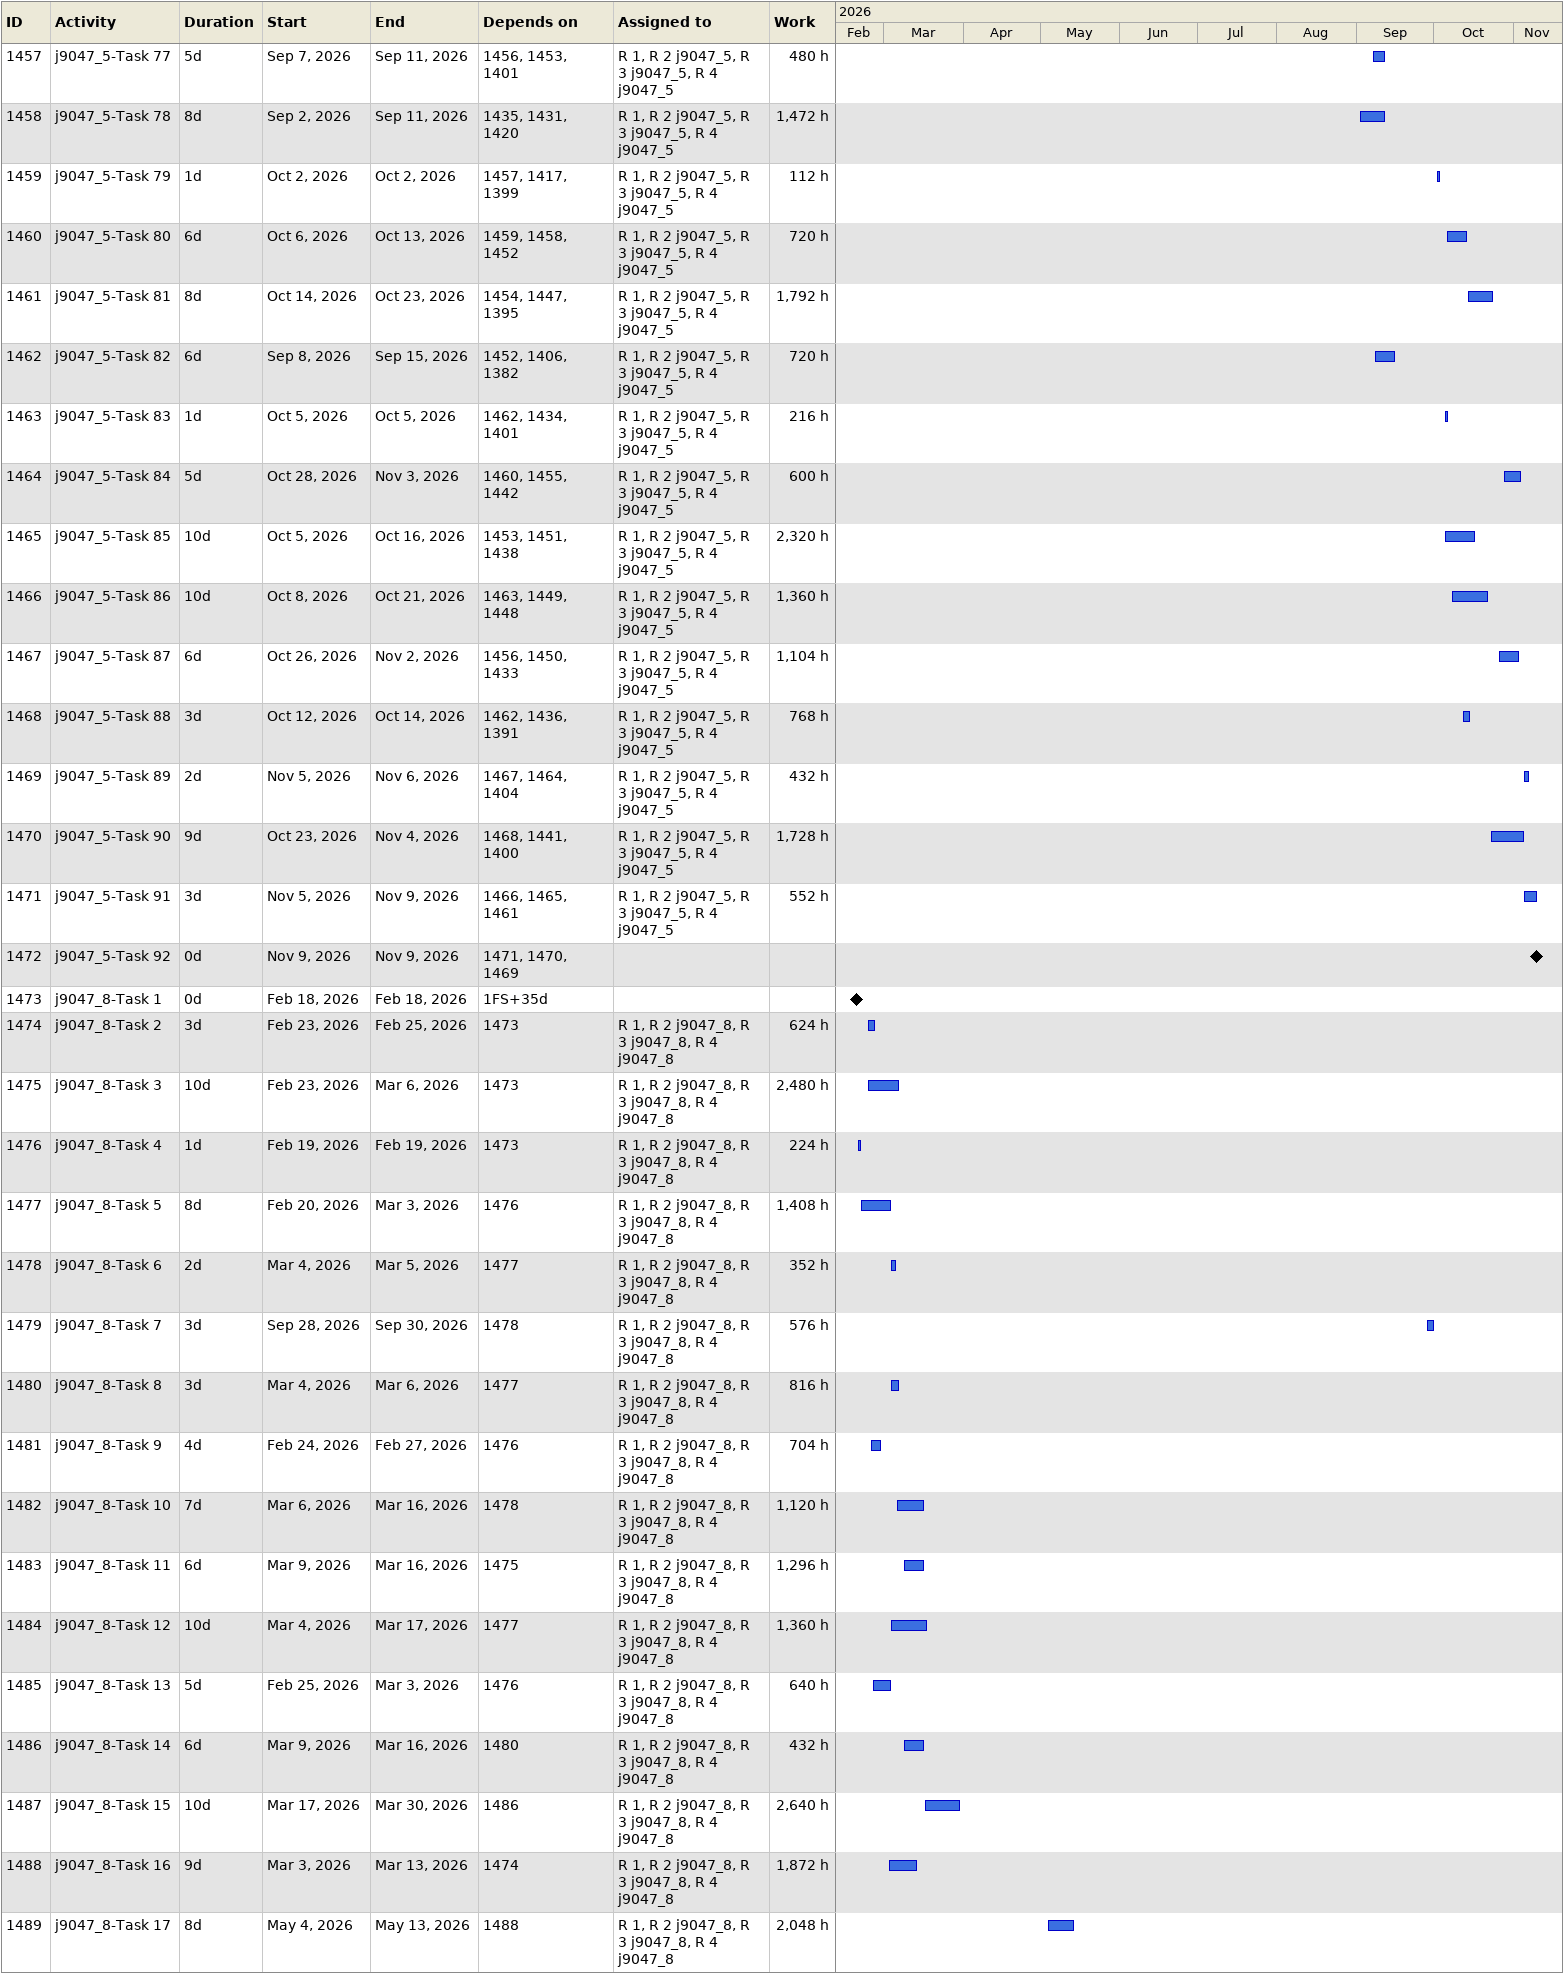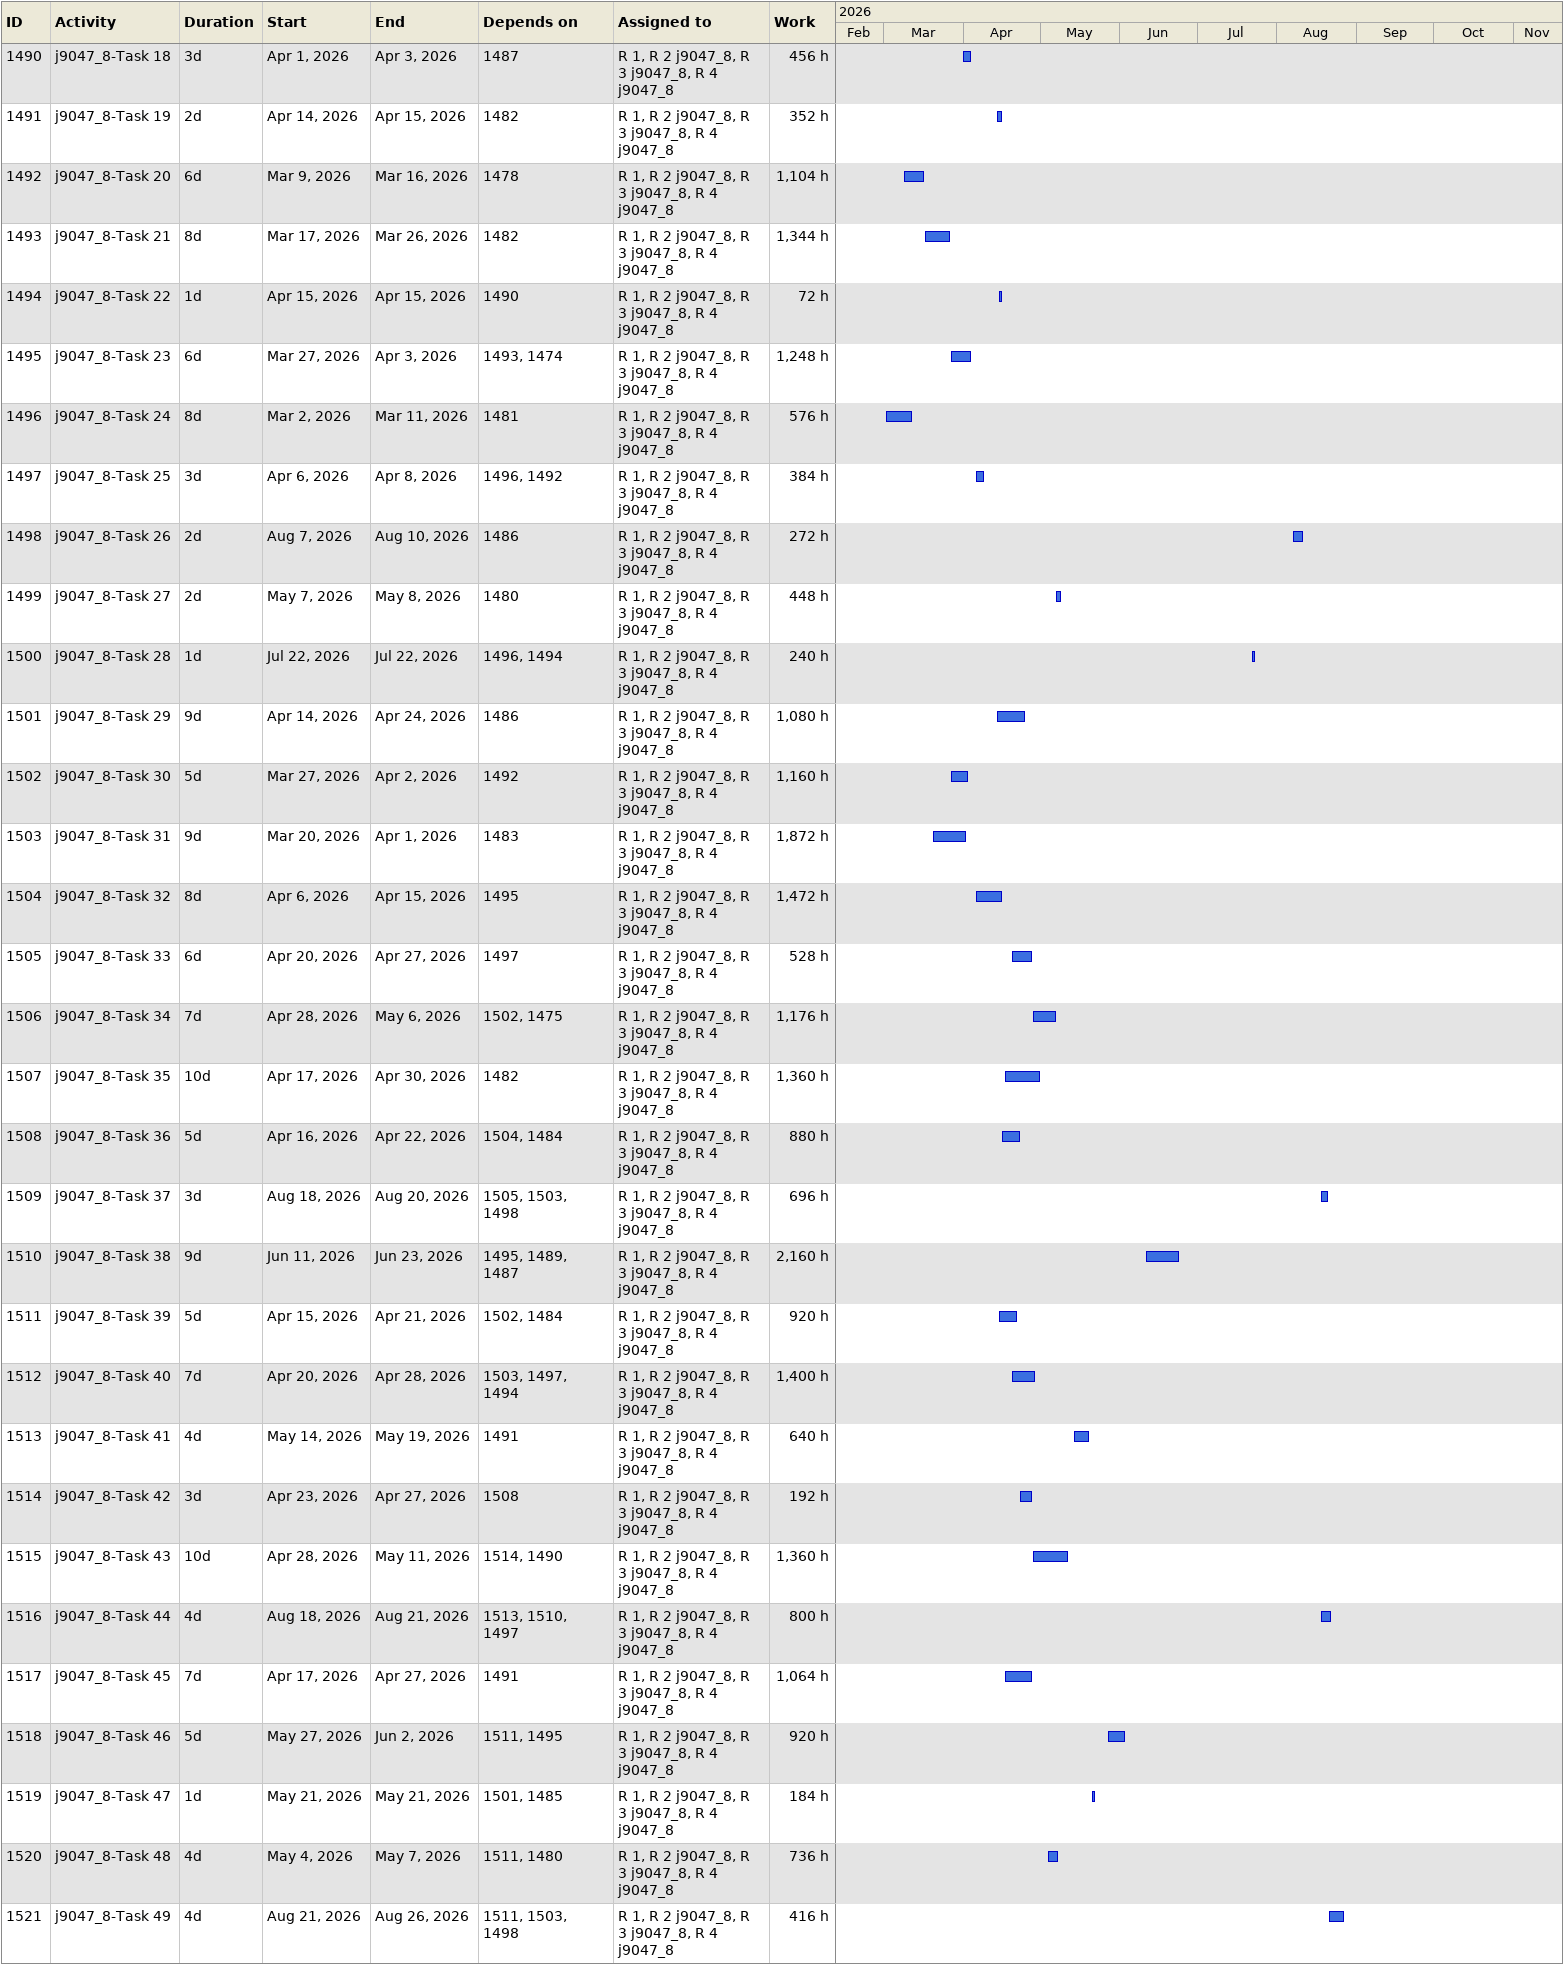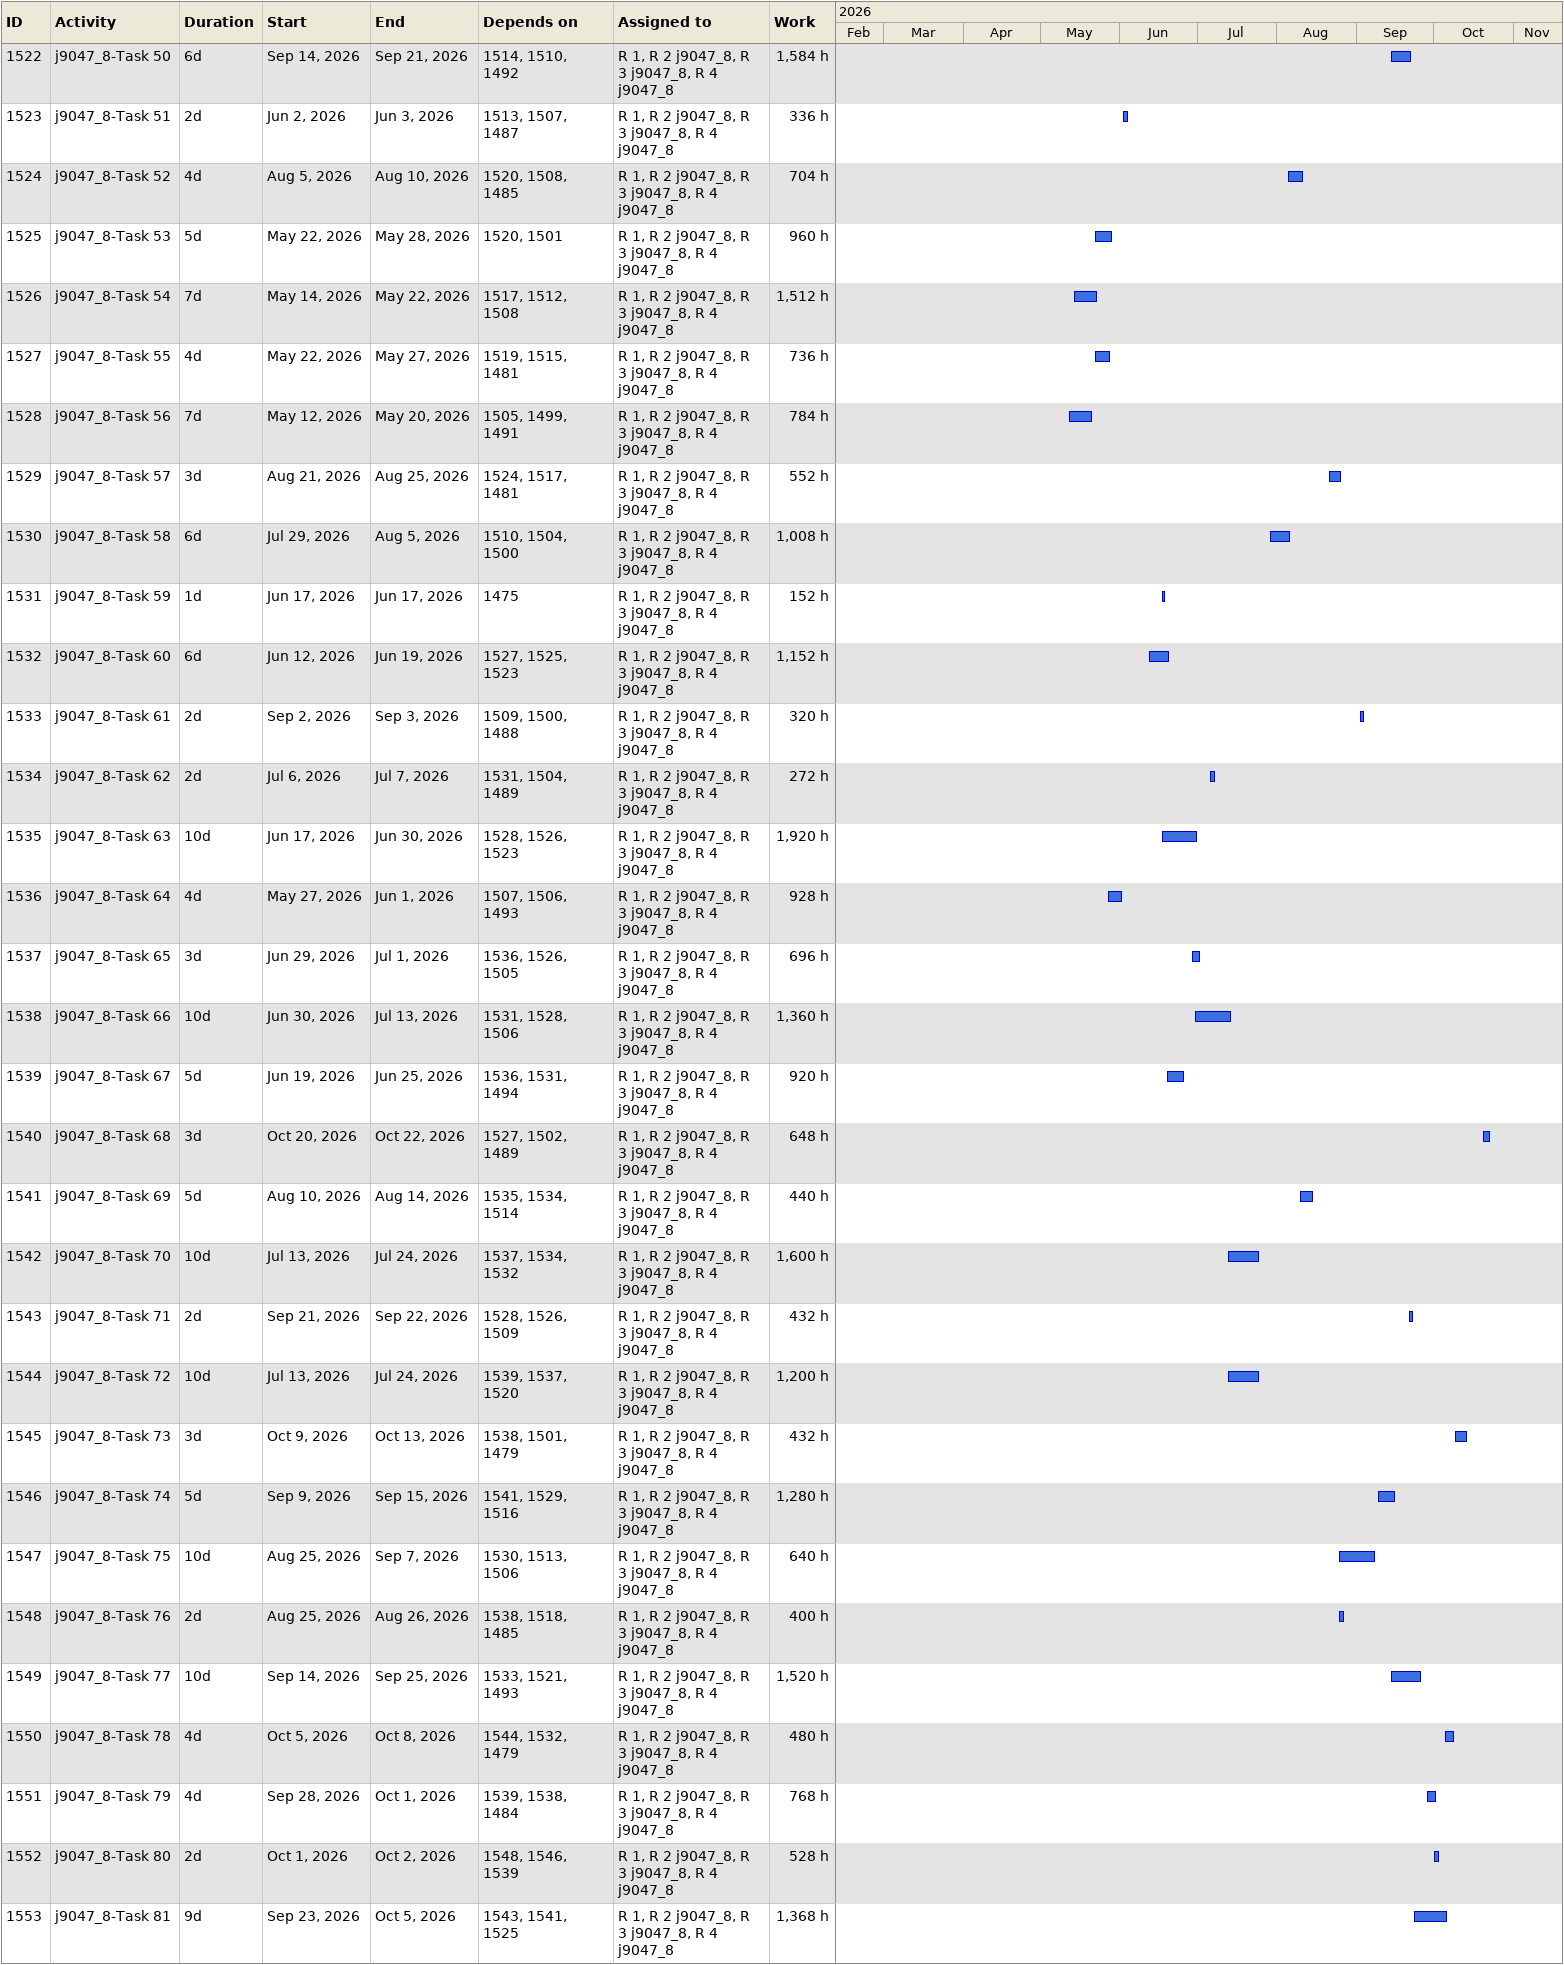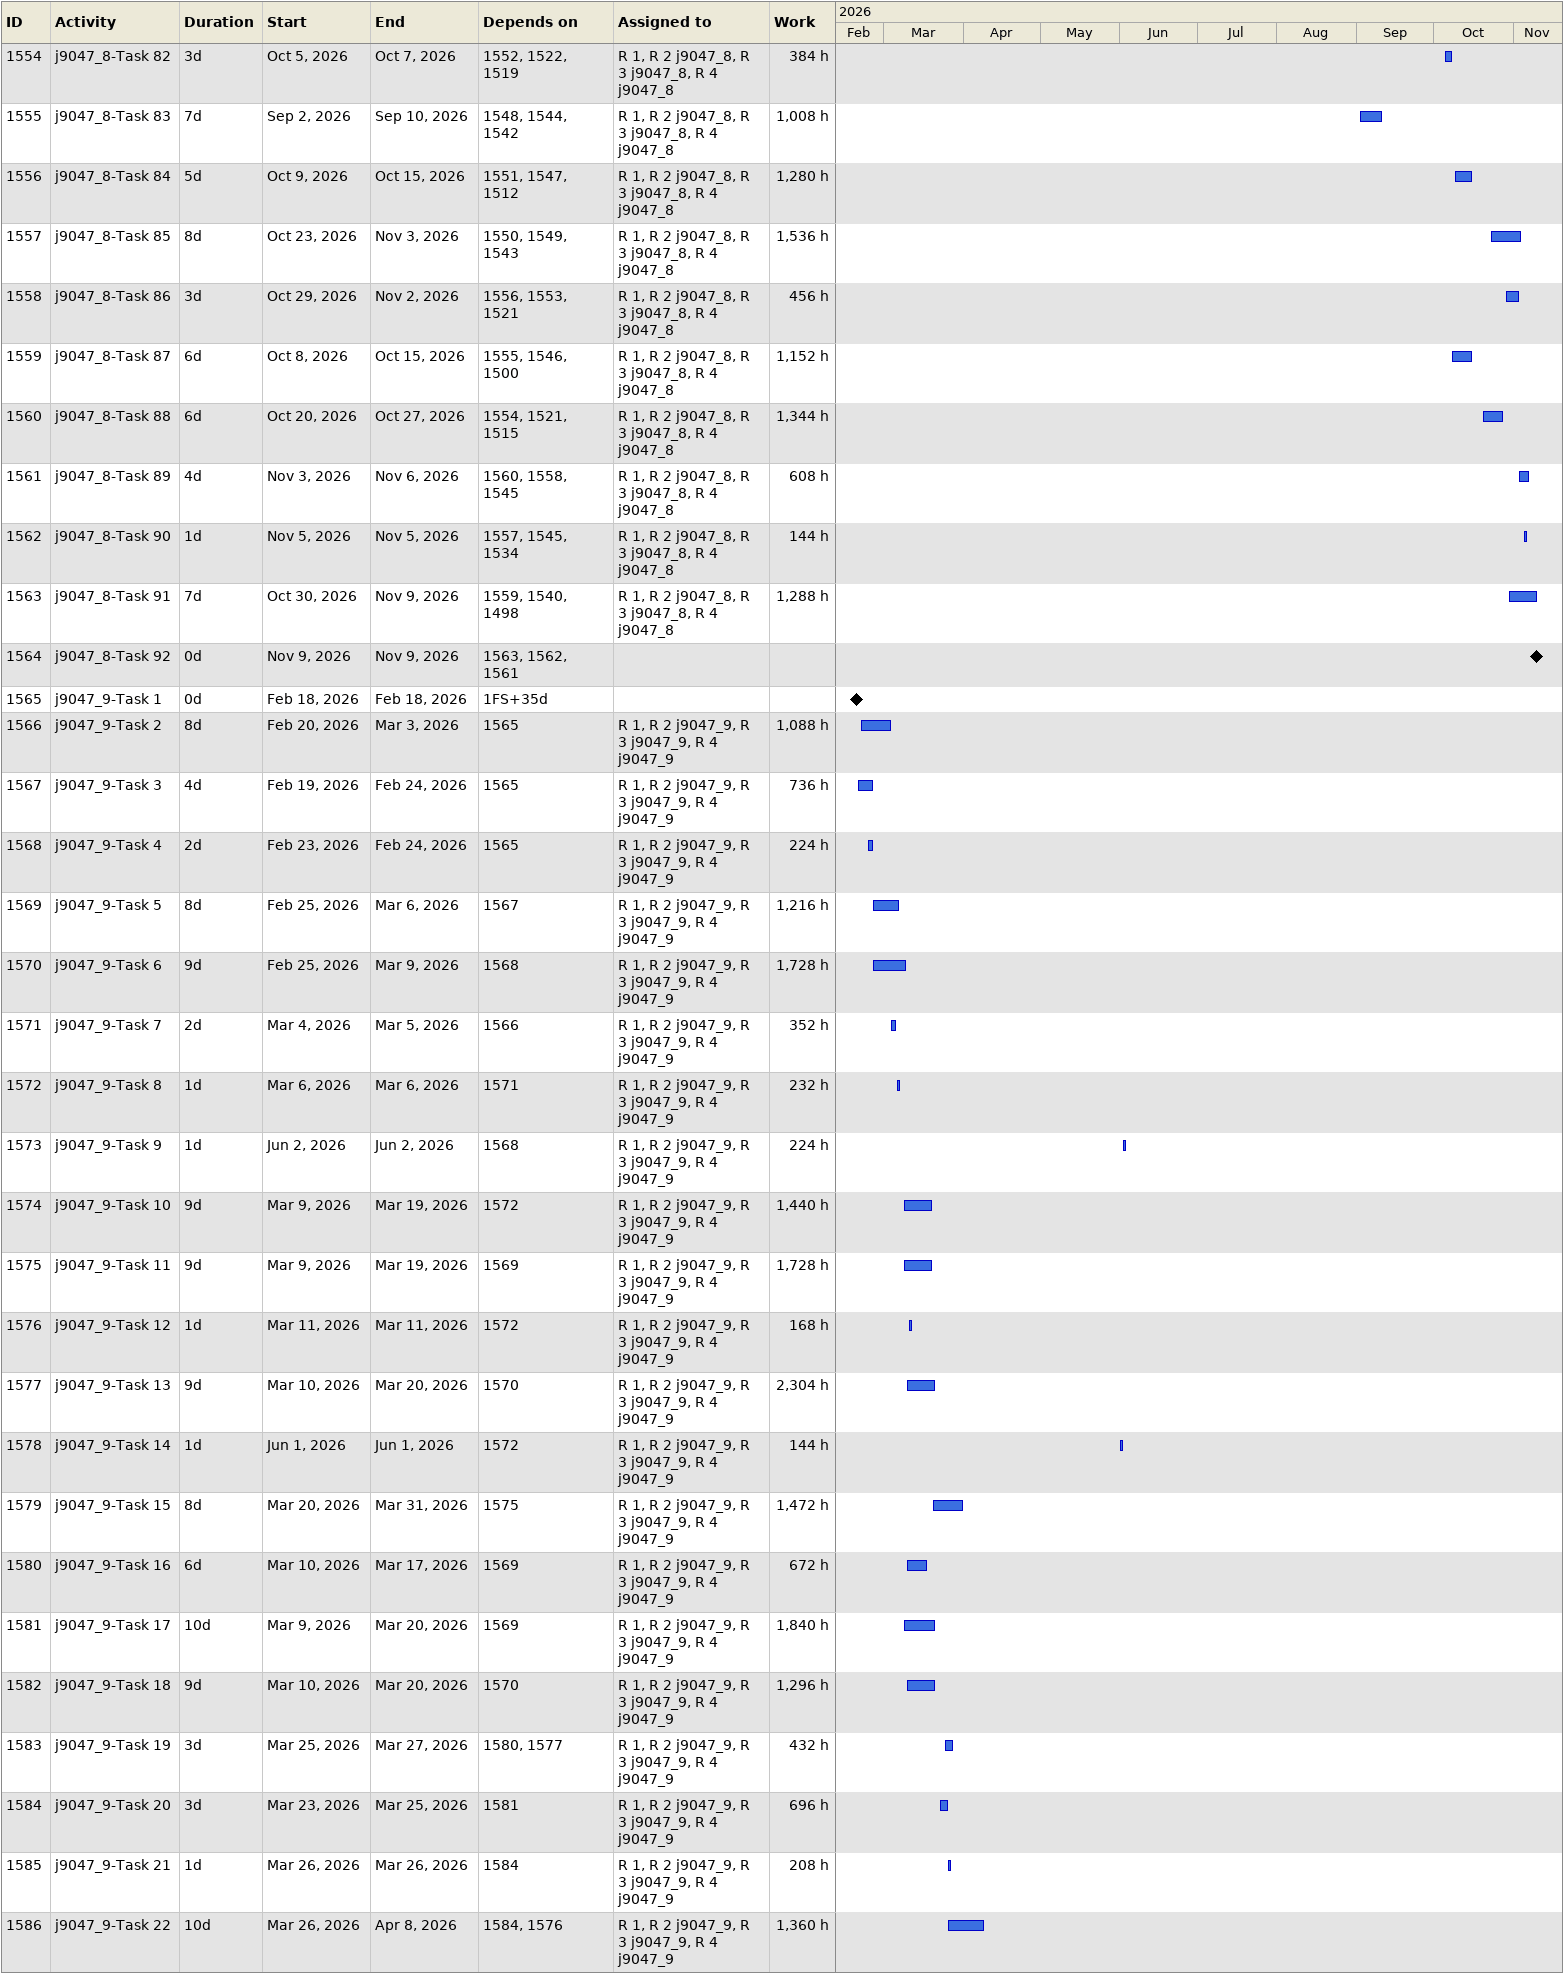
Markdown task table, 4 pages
| ID | Task | Duration | Start | Finish | Predecessors | Resources | Work (h) |
|---|---|---|---|---|---|---|---|
| 1457 | j9047_5-Task 77 | 5d | 2026-09-07 | 2026-09-11 | 1456, 1453, 1401 | R 1, R 2 j9047_5, R 3 j9047_5, R 4 j9047_5 | 480 |
| 1458 | j9047_5-Task 78 | 8d | 2026-09-02 | 2026-09-11 | 1435, 1431, 1420 | R 1, R 2 j9047_5, R 3 j9047_5, R 4 j9047_5 | 1472 |
| 1459 | j9047_5-Task 79 | 1d | 2026-10-02 | 2026-10-02 | 1457, 1417, 1399 | R 1, R 2 j9047_5, R 3 j9047_5, R 4 j9047_5 | 112 |
| 1460 | j9047_5-Task 80 | 6d | 2026-10-06 | 2026-10-13 | 1459, 1458, 1452 | R 1, R 2 j9047_5, R 3 j9047_5, R 4 j9047_5 | 720 |
| 1461 | j9047_5-Task 81 | 8d | 2026-10-14 | 2026-10-23 | 1454, 1447, 1395 | R 1, R 2 j9047_5, R 3 j9047_5, R 4 j9047_5 | 1792 |
| 1462 | j9047_5-Task 82 | 6d | 2026-09-08 | 2026-09-15 | 1452, 1406, 1382 | R 1, R 2 j9047_5, R 3 j9047_5, R 4 j9047_5 | 720 |
| 1463 | j9047_5-Task 83 | 1d | 2026-10-05 | 2026-10-05 | 1462, 1434, 1401 | R 1, R 2 j9047_5, R 3 j9047_5, R 4 j9047_5 | 216 |
| 1464 | j9047_5-Task 84 | 5d | 2026-10-28 | 2026-11-03 | 1460, 1455, 1442 | R 1, R 2 j9047_5, R 3 j9047_5, R 4 j9047_5 | 600 |
| 1465 | j9047_5-Task 85 | 10d | 2026-10-05 | 2026-10-16 | 1453, 1451, 1438 | R 1, R 2 j9047_5, R 3 j9047_5, R 4 j9047_5 | 2320 |
| 1466 | j9047_5-Task 86 | 10d | 2026-10-08 | 2026-10-21 | 1463, 1449, 1448 | R 1, R 2 j9047_5, R 3 j9047_5, R 4 j9047_5 | 1360 |
| 1467 | j9047_5-Task 87 | 6d | 2026-10-26 | 2026-11-02 | 1456, 1450, 1433 | R 1, R 2 j9047_5, R 3 j9047_5, R 4 j9047_5 | 1104 |
| 1468 | j9047_5-Task 88 | 3d | 2026-10-12 | 2026-10-14 | 1462, 1436, 1391 | R 1, R 2 j9047_5, R 3 j9047_5, R 4 j9047_5 | 768 |
| 1469 | j9047_5-Task 89 | 2d | 2026-11-05 | 2026-11-06 | 1467, 1464, 1404 | R 1, R 2 j9047_5, R 3 j9047_5, R 4 j9047_5 | 432 |
| 1470 | j9047_5-Task 90 | 9d | 2026-10-23 | 2026-11-04 | 1468, 1441, 1400 | R 1, R 2 j9047_5, R 3 j9047_5, R 4 j9047_5 | 1728 |
| 1471 | j9047_5-Task 91 | 3d | 2026-11-05 | 2026-11-09 | 1466, 1465, 1461 | R 1, R 2 j9047_5, R 3 j9047_5, R 4 j9047_5 | 552 |
| 1472 | j9047_5-Task 92 | 0d | 2026-11-09 | 2026-11-09 | 1471, 1470, 1469 |  |  |
| 1473 | j9047_8-Task 1 | 0d | 2026-02-18 | 2026-02-18 | 1FS+35d |  |  |
| 1474 | j9047_8-Task 2 | 3d | 2026-02-23 | 2026-02-25 | 1473 | R 1, R 2 j9047_8, R 3 j9047_8, R 4 j9047_8 | 624 |
| 1475 | j9047_8-Task 3 | 10d | 2026-02-23 | 2026-03-06 | 1473 | R 1, R 2 j9047_8, R 3 j9047_8, R 4 j9047_8 | 2480 |
| 1476 | j9047_8-Task 4 | 1d | 2026-02-19 | 2026-02-19 | 1473 | R 1, R 2 j9047_8, R 3 j9047_8, R 4 j9047_8 | 224 |
| 1477 | j9047_8-Task 5 | 8d | 2026-02-20 | 2026-03-03 | 1476 | R 1, R 2 j9047_8, R 3 j9047_8, R 4 j9047_8 | 1408 |
| 1478 | j9047_8-Task 6 | 2d | 2026-03-04 | 2026-03-05 | 1477 | R 1, R 2 j9047_8, R 3 j9047_8, R 4 j9047_8 | 352 |
| 1479 | j9047_8-Task 7 | 3d | 2026-09-28 | 2026-09-30 | 1478 | R 1, R 2 j9047_8, R 3 j9047_8, R 4 j9047_8 | 576 |
| 1480 | j9047_8-Task 8 | 3d | 2026-03-04 | 2026-03-06 | 1477 | R 1, R 2 j9047_8, R 3 j9047_8, R 4 j9047_8 | 816 |
| 1481 | j9047_8-Task 9 | 4d | 2026-02-24 | 2026-02-27 | 1476 | R 1, R 2 j9047_8, R 3 j9047_8, R 4 j9047_8 | 704 |
| 1482 | j9047_8-Task 10 | 7d | 2026-03-06 | 2026-03-16 | 1478 | R 1, R 2 j9047_8, R 3 j9047_8, R 4 j9047_8 | 1120 |
| 1483 | j9047_8-Task 11 | 6d | 2026-03-09 | 2026-03-16 | 1475 | R 1, R 2 j9047_8, R 3 j9047_8, R 4 j9047_8 | 1296 |
| 1484 | j9047_8-Task 12 | 10d | 2026-03-04 | 2026-03-17 | 1477 | R 1, R 2 j9047_8, R 3 j9047_8, R 4 j9047_8 | 1360 |
| 1485 | j9047_8-Task 13 | 5d | 2026-02-25 | 2026-03-03 | 1476 | R 1, R 2 j9047_8, R 3 j9047_8, R 4 j9047_8 | 640 |
| 1486 | j9047_8-Task 14 | 6d | 2026-03-09 | 2026-03-16 | 1480 | R 1, R 2 j9047_8, R 3 j9047_8, R 4 j9047_8 | 432 |
| 1487 | j9047_8-Task 15 | 10d | 2026-03-17 | 2026-03-30 | 1486 | R 1, R 2 j9047_8, R 3 j9047_8, R 4 j9047_8 | 2640 |
| 1488 | j9047_8-Task 16 | 9d | 2026-03-03 | 2026-03-13 | 1474 | R 1, R 2 j9047_8, R 3 j9047_8, R 4 j9047_8 | 1872 |
| 1489 | j9047_8-Task 17 | 8d | 2026-05-04 | 2026-05-13 | 1488 | R 1, R 2 j9047_8, R 3 j9047_8, R 4 j9047_8 | 2048 |
| 1490 | j9047_8-Task 18 | 3d | 2026-04-01 | 2026-04-03 | 1487 | R 1, R 2 j9047_8, R 3 j9047_8, R 4 j9047_8 | 456 |
| 1491 | j9047_8-Task 19 | 2d | 2026-04-14 | 2026-04-15 | 1482 | R 1, R 2 j9047_8, R 3 j9047_8, R 4 j9047_8 | 352 |
| 1492 | j9047_8-Task 20 | 6d | 2026-03-09 | 2026-03-16 | 1478 | R 1, R 2 j9047_8, R 3 j9047_8, R 4 j9047_8 | 1104 |
| 1493 | j9047_8-Task 21 | 8d | 2026-03-17 | 2026-03-26 | 1482 | R 1, R 2 j9047_8, R 3 j9047_8, R 4 j9047_8 | 1344 |
| 1494 | j9047_8-Task 22 | 1d | 2026-04-15 | 2026-04-15 | 1490 | R 1, R 2 j9047_8, R 3 j9047_8, R 4 j9047_8 | 72 |
| 1495 | j9047_8-Task 23 | 6d | 2026-03-27 | 2026-04-03 | 1493, 1474 | R 1, R 2 j9047_8, R 3 j9047_8, R 4 j9047_8 | 1248 |
| 1496 | j9047_8-Task 24 | 8d | 2026-03-02 | 2026-03-11 | 1481 | R 1, R 2 j9047_8, R 3 j9047_8, R 4 j9047_8 | 576 |
| 1497 | j9047_8-Task 25 | 3d | 2026-04-06 | 2026-04-08 | 1496, 1492 | R 1, R 2 j9047_8, R 3 j9047_8, R 4 j9047_8 | 384 |
| 1498 | j9047_8-Task 26 | 2d | 2026-08-07 | 2026-08-10 | 1486 | R 1, R 2 j9047_8, R 3 j9047_8, R 4 j9047_8 | 272 |
| 1499 | j9047_8-Task 27 | 2d | 2026-05-07 | 2026-05-08 | 1480 | R 1, R 2 j9047_8, R 3 j9047_8, R 4 j9047_8 | 448 |
| 1500 | j9047_8-Task 28 | 1d | 2026-07-22 | 2026-07-22 | 1496, 1494 | R 1, R 2 j9047_8, R 3 j9047_8, R 4 j9047_8 | 240 |
| 1501 | j9047_8-Task 29 | 9d | 2026-04-14 | 2026-04-24 | 1486 | R 1, R 2 j9047_8, R 3 j9047_8, R 4 j9047_8 | 1080 |
| 1502 | j9047_8-Task 30 | 5d | 2026-03-27 | 2026-04-02 | 1492 | R 1, R 2 j9047_8, R 3 j9047_8, R 4 j9047_8 | 1160 |
| 1503 | j9047_8-Task 31 | 9d | 2026-03-20 | 2026-04-01 | 1483 | R 1, R 2 j9047_8, R 3 j9047_8, R 4 j9047_8 | 1872 |
| 1504 | j9047_8-Task 32 | 8d | 2026-04-06 | 2026-04-15 | 1495 | R 1, R 2 j9047_8, R 3 j9047_8, R 4 j9047_8 | 1472 |
| 1505 | j9047_8-Task 33 | 6d | 2026-04-20 | 2026-04-27 | 1497 | R 1, R 2 j9047_8, R 3 j9047_8, R 4 j9047_8 | 528 |
| 1506 | j9047_8-Task 34 | 7d | 2026-04-28 | 2026-05-06 | 1502, 1475 | R 1, R 2 j9047_8, R 3 j9047_8, R 4 j9047_8 | 1176 |
| 1507 | j9047_8-Task 35 | 10d | 2026-04-17 | 2026-04-30 | 1482 | R 1, R 2 j9047_8, R 3 j9047_8, R 4 j9047_8 | 1360 |
| 1508 | j9047_8-Task 36 | 5d | 2026-04-16 | 2026-04-22 | 1504, 1484 | R 1, R 2 j9047_8, R 3 j9047_8, R 4 j9047_8 | 880 |
| 1509 | j9047_8-Task 37 | 3d | 2026-08-18 | 2026-08-20 | 1505, 1503, 1498 | R 1, R 2 j9047_8, R 3 j9047_8, R 4 j9047_8 | 696 |
| 1510 | j9047_8-Task 38 | 9d | 2026-06-11 | 2026-06-23 | 1495, 1489, 1487 | R 1, R 2 j9047_8, R 3 j9047_8, R 4 j9047_8 | 2160 |
| 1511 | j9047_8-Task 39 | 5d | 2026-04-15 | 2026-04-21 | 1502, 1484 | R 1, R 2 j9047_8, R 3 j9047_8, R 4 j9047_8 | 920 |
| 1512 | j9047_8-Task 40 | 7d | 2026-04-20 | 2026-04-28 | 1503, 1497, 1494 | R 1, R 2 j9047_8, R 3 j9047_8, R 4 j9047_8 | 1400 |
| 1513 | j9047_8-Task 41 | 4d | 2026-05-14 | 2026-05-19 | 1491 | R 1, R 2 j9047_8, R 3 j9047_8, R 4 j9047_8 | 640 |
| 1514 | j9047_8-Task 42 | 3d | 2026-04-23 | 2026-04-27 | 1508 | R 1, R 2 j9047_8, R 3 j9047_8, R 4 j9047_8 | 192 |
| 1515 | j9047_8-Task 43 | 10d | 2026-04-28 | 2026-05-11 | 1514, 1490 | R 1, R 2 j9047_8, R 3 j9047_8, R 4 j9047_8 | 1360 |
| 1516 | j9047_8-Task 44 | 4d | 2026-08-18 | 2026-08-21 | 1513, 1510, 1497 | R 1, R 2 j9047_8, R 3 j9047_8, R 4 j9047_8 | 800 |
| 1517 | j9047_8-Task 45 | 7d | 2026-04-17 | 2026-04-27 | 1491 | R 1, R 2 j9047_8, R 3 j9047_8, R 4 j9047_8 | 1064 |
| 1518 | j9047_8-Task 46 | 5d | 2026-05-27 | 2026-06-02 | 1511, 1495 | R 1, R 2 j9047_8, R 3 j9047_8, R 4 j9047_8 | 920 |
| 1519 | j9047_8-Task 47 | 1d | 2026-05-21 | 2026-05-21 | 1501, 1485 | R 1, R 2 j9047_8, R 3 j9047_8, R 4 j9047_8 | 184 |
| 1520 | j9047_8-Task 48 | 4d | 2026-05-04 | 2026-05-07 | 1511, 1480 | R 1, R 2 j9047_8, R 3 j9047_8, R 4 j9047_8 | 736 |
| 1521 | j9047_8-Task 49 | 4d | 2026-08-21 | 2026-08-26 | 1511, 1503, 1498 | R 1, R 2 j9047_8, R 3 j9047_8, R 4 j9047_8 | 416 |
| 1522 | j9047_8-Task 50 | 6d | 2026-09-14 | 2026-09-21 | 1514, 1510, 1492 | R 1, R 2 j9047_8, R 3 j9047_8, R 4 j9047_8 | 1584 |
| 1523 | j9047_8-Task 51 | 2d | 2026-06-02 | 2026-06-03 | 1513, 1507, 1487 | R 1, R 2 j9047_8, R 3 j9047_8, R 4 j9047_8 | 336 |
| 1524 | j9047_8-Task 52 | 4d | 2026-08-05 | 2026-08-10 | 1520, 1508, 1485 | R 1, R 2 j9047_8, R 3 j9047_8, R 4 j9047_8 | 704 |
| 1525 | j9047_8-Task 53 | 5d | 2026-05-22 | 2026-05-28 | 1520, 1501 | R 1, R 2 j9047_8, R 3 j9047_8, R 4 j9047_8 | 960 |
| 1526 | j9047_8-Task 54 | 7d | 2026-05-14 | 2026-05-22 | 1517, 1512, 1508 | R 1, R 2 j9047_8, R 3 j9047_8, R 4 j9047_8 | 1512 |
| 1527 | j9047_8-Task 55 | 4d | 2026-05-22 | 2026-05-27 | 1519, 1515, 1481 | R 1, R 2 j9047_8, R 3 j9047_8, R 4 j9047_8 | 736 |
| 1528 | j9047_8-Task 56 | 7d | 2026-05-12 | 2026-05-20 | 1505, 1499, 1491 | R 1, R 2 j9047_8, R 3 j9047_8, R 4 j9047_8 | 784 |
| 1529 | j9047_8-Task 57 | 3d | 2026-08-21 | 2026-08-25 | 1524, 1517, 1481 | R 1, R 2 j9047_8, R 3 j9047_8, R 4 j9047_8 | 552 |
| 1530 | j9047_8-Task 58 | 6d | 2026-07-29 | 2026-08-05 | 1510, 1504, 1500 | R 1, R 2 j9047_8, R 3 j9047_8, R 4 j9047_8 | 1008 |
| 1531 | j9047_8-Task 59 | 1d | 2026-06-17 | 2026-06-17 | 1475 | R 1, R 2 j9047_8, R 3 j9047_8, R 4 j9047_8 | 152 |
| 1532 | j9047_8-Task 60 | 6d | 2026-06-12 | 2026-06-19 | 1527, 1525, 1523 | R 1, R 2 j9047_8, R 3 j9047_8, R 4 j9047_8 | 1152 |
| 1533 | j9047_8-Task 61 | 2d | 2026-09-02 | 2026-09-03 | 1509, 1500, 1488 | R 1, R 2 j9047_8, R 3 j9047_8, R 4 j9047_8 | 320 |
| 1534 | j9047_8-Task 62 | 2d | 2026-07-06 | 2026-07-07 | 1531, 1504, 1489 | R 1, R 2 j9047_8, R 3 j9047_8, R 4 j9047_8 | 272 |
| 1535 | j9047_8-Task 63 | 10d | 2026-06-17 | 2026-06-30 | 1528, 1526, 1523 | R 1, R 2 j9047_8, R 3 j9047_8, R 4 j9047_8 | 1920 |
| 1536 | j9047_8-Task 64 | 4d | 2026-05-27 | 2026-06-01 | 1507, 1506, 1493 | R 1, R 2 j9047_8, R 3 j9047_8, R 4 j9047_8 | 928 |
| 1537 | j9047_8-Task 65 | 3d | 2026-06-29 | 2026-07-01 | 1536, 1526, 1505 | R 1, R 2 j9047_8, R 3 j9047_8, R 4 j9047_8 | 696 |
| 1538 | j9047_8-Task 66 | 10d | 2026-06-30 | 2026-07-13 | 1531, 1528, 1506 | R 1, R 2 j9047_8, R 3 j9047_8, R 4 j9047_8 | 1360 |
| 1539 | j9047_8-Task 67 | 5d | 2026-06-19 | 2026-06-25 | 1536, 1531, 1494 | R 1, R 2 j9047_8, R 3 j9047_8, R 4 j9047_8 | 920 |
| 1540 | j9047_8-Task 68 | 3d | 2026-10-20 | 2026-10-22 | 1527, 1502, 1489 | R 1, R 2 j9047_8, R 3 j9047_8, R 4 j9047_8 | 648 |
| 1541 | j9047_8-Task 69 | 5d | 2026-08-10 | 2026-08-14 | 1535, 1534, 1514 | R 1, R 2 j9047_8, R 3 j9047_8, R 4 j9047_8 | 440 |
| 1542 | j9047_8-Task 70 | 10d | 2026-07-13 | 2026-07-24 | 1537, 1534, 1532 | R 1, R 2 j9047_8, R 3 j9047_8, R 4 j9047_8 | 1600 |
| 1543 | j9047_8-Task 71 | 2d | 2026-09-21 | 2026-09-22 | 1528, 1526, 1509 | R 1, R 2 j9047_8, R 3 j9047_8, R 4 j9047_8 | 432 |
| 1544 | j9047_8-Task 72 | 10d | 2026-07-13 | 2026-07-24 | 1539, 1537, 1520 | R 1, R 2 j9047_8, R 3 j9047_8, R 4 j9047_8 | 1200 |
| 1545 | j9047_8-Task 73 | 3d | 2026-10-09 | 2026-10-13 | 1538, 1501, 1479 | R 1, R 2 j9047_8, R 3 j9047_8, R 4 j9047_8 | 432 |
| 1546 | j9047_8-Task 74 | 5d | 2026-09-09 | 2026-09-15 | 1541, 1529, 1516 | R 1, R 2 j9047_8, R 3 j9047_8, R 4 j9047_8 | 1280 |
| 1547 | j9047_8-Task 75 | 10d | 2026-08-25 | 2026-09-07 | 1530, 1513, 1506 | R 1, R 2 j9047_8, R 3 j9047_8, R 4 j9047_8 | 640 |
| 1548 | j9047_8-Task 76 | 2d | 2026-08-25 | 2026-08-26 | 1538, 1518, 1485 | R 1, R 2 j9047_8, R 3 j9047_8, R 4 j9047_8 | 400 |
| 1549 | j9047_8-Task 77 | 10d | 2026-09-14 | 2026-09-25 | 1533, 1521, 1493 | R 1, R 2 j9047_8, R 3 j9047_8, R 4 j9047_8 | 1520 |
| 1550 | j9047_8-Task 78 | 4d | 2026-10-05 | 2026-10-08 | 1544, 1532, 1479 | R 1, R 2 j9047_8, R 3 j9047_8, R 4 j9047_8 | 480 |
| 1551 | j9047_8-Task 79 | 4d | 2026-09-28 | 2026-10-01 | 1539, 1538, 1484 | R 1, R 2 j9047_8, R 3 j9047_8, R 4 j9047_8 | 768 |
| 1552 | j9047_8-Task 80 | 2d | 2026-10-01 | 2026-10-02 | 1548, 1546, 1539 | R 1, R 2 j9047_8, R 3 j9047_8, R 4 j9047_8 | 528 |
| 1553 | j9047_8-Task 81 | 9d | 2026-09-23 | 2026-10-05 | 1543, 1541, 1525 | R 1, R 2 j9047_8, R 3 j9047_8, R 4 j9047_8 | 1368 |
| 1554 | j9047_8-Task 82 | 3d | 2026-10-05 | 2026-10-07 | 1552, 1522, 1519 | R 1, R 2 j9047_8, R 3 j9047_8, R 4 j9047_8 | 384 |
| 1555 | j9047_8-Task 83 | 7d | 2026-09-02 | 2026-09-10 | 1548, 1544, 1542 | R 1, R 2 j9047_8, R 3 j9047_8, R 4 j9047_8 | 1008 |
| 1556 | j9047_8-Task 84 | 5d | 2026-10-09 | 2026-10-15 | 1551, 1547, 1512 | R 1, R 2 j9047_8, R 3 j9047_8, R 4 j9047_8 | 1280 |
| 1557 | j9047_8-Task 85 | 8d | 2026-10-23 | 2026-11-03 | 1550, 1549, 1543 | R 1, R 2 j9047_8, R 3 j9047_8, R 4 j9047_8 | 1536 |
| 1558 | j9047_8-Task 86 | 3d | 2026-10-29 | 2026-11-02 | 1556, 1553, 1521 | R 1, R 2 j9047_8, R 3 j9047_8, R 4 j9047_8 | 456 |
| 1559 | j9047_8-Task 87 | 6d | 2026-10-08 | 2026-10-15 | 1555, 1546, 1500 | R 1, R 2 j9047_8, R 3 j9047_8, R 4 j9047_8 | 1152 |
| 1560 | j9047_8-Task 88 | 6d | 2026-10-20 | 2026-10-27 | 1554, 1521, 1515 | R 1, R 2 j9047_8, R 3 j9047_8, R 4 j9047_8 | 1344 |
| 1561 | j9047_8-Task 89 | 4d | 2026-11-03 | 2026-11-06 | 1560, 1558, 1545 | R 1, R 2 j9047_8, R 3 j9047_8, R 4 j9047_8 | 608 |
| 1562 | j9047_8-Task 90 | 1d | 2026-11-05 | 2026-11-05 | 1557, 1545, 1534 | R 1, R 2 j9047_8, R 3 j9047_8, R 4 j9047_8 | 144 |
| 1563 | j9047_8-Task 91 | 7d | 2026-10-30 | 2026-11-09 | 1559, 1540, 1498 | R 1, R 2 j9047_8, R 3 j9047_8, R 4 j9047_8 | 1288 |
| 1564 | j9047_8-Task 92 | 0d | 2026-11-09 | 2026-11-09 | 1563, 1562, 1561 |  |  |
| 1565 | j9047_9-Task 1 | 0d | 2026-02-18 | 2026-02-18 | 1FS+35d |  |  |
| 1566 | j9047_9-Task 2 | 8d | 2026-02-20 | 2026-03-03 | 1565 | R 1, R 2 j9047_9, R 3 j9047_9, R 4 j9047_9 | 1088 |
| 1567 | j9047_9-Task 3 | 4d | 2026-02-19 | 2026-02-24 | 1565 | R 1, R 2 j9047_9, R 3 j9047_9, R 4 j9047_9 | 736 |
| 1568 | j9047_9-Task 4 | 2d | 2026-02-23 | 2026-02-24 | 1565 | R 1, R 2 j9047_9, R 3 j9047_9, R 4 j9047_9 | 224 |
| 1569 | j9047_9-Task 5 | 8d | 2026-02-25 | 2026-03-06 | 1567 | R 1, R 2 j9047_9, R 3 j9047_9, R 4 j9047_9 | 1216 |
| 1570 | j9047_9-Task 6 | 9d | 2026-02-25 | 2026-03-09 | 1568 | R 1, R 2 j9047_9, R 3 j9047_9, R 4 j9047_9 | 1728 |
| 1571 | j9047_9-Task 7 | 2d | 2026-03-04 | 2026-03-05 | 1566 | R 1, R 2 j9047_9, R 3 j9047_9, R 4 j9047_9 | 352 |
| 1572 | j9047_9-Task 8 | 1d | 2026-03-06 | 2026-03-06 | 1571 | R 1, R 2 j9047_9, R 3 j9047_9, R 4 j9047_9 | 232 |
| 1573 | j9047_9-Task 9 | 1d | 2026-06-02 | 2026-06-02 | 1568 | R 1, R 2 j9047_9, R 3 j9047_9, R 4 j9047_9 | 224 |
| 1574 | j9047_9-Task 10 | 9d | 2026-03-09 | 2026-03-19 | 1572 | R 1, R 2 j9047_9, R 3 j9047_9, R 4 j9047_9 | 1440 |
| 1575 | j9047_9-Task 11 | 9d | 2026-03-09 | 2026-03-19 | 1569 | R 1, R 2 j9047_9, R 3 j9047_9, R 4 j9047_9 | 1728 |
| 1576 | j9047_9-Task 12 | 1d | 2026-03-11 | 2026-03-11 | 1572 | R 1, R 2 j9047_9, R 3 j9047_9, R 4 j9047_9 | 168 |
| 1577 | j9047_9-Task 13 | 9d | 2026-03-10 | 2026-03-20 | 1570 | R 1, R 2 j9047_9, R 3 j9047_9, R 4 j9047_9 | 2304 |
| 1578 | j9047_9-Task 14 | 1d | 2026-06-01 | 2026-06-01 | 1572 | R 1, R 2 j9047_9, R 3 j9047_9, R 4 j9047_9 | 144 |
| 1579 | j9047_9-Task 15 | 8d | 2026-03-20 | 2026-03-31 | 1575 | R 1, R 2 j9047_9, R 3 j9047_9, R 4 j9047_9 | 1472 |
| 1580 | j9047_9-Task 16 | 6d | 2026-03-10 | 2026-03-17 | 1569 | R 1, R 2 j9047_9, R 3 j9047_9, R 4 j9047_9 | 672 |
| 1581 | j9047_9-Task 17 | 10d | 2026-03-09 | 2026-03-20 | 1569 | R 1, R 2 j9047_9, R 3 j9047_9, R 4 j9047_9 | 1840 |
| 1582 | j9047_9-Task 18 | 9d | 2026-03-10 | 2026-03-20 | 1570 | R 1, R 2 j9047_9, R 3 j9047_9, R 4 j9047_9 | 1296 |
| 1583 | j9047_9-Task 19 | 3d | 2026-03-25 | 2026-03-27 | 1580, 1577 | R 1, R 2 j9047_9, R 3 j9047_9, R 4 j9047_9 | 432 |
| 1584 | j9047_9-Task 20 | 3d | 2026-03-23 | 2026-03-25 | 1581 | R 1, R 2 j9047_9, R 3 j9047_9, R 4 j9047_9 | 696 |
| 1585 | j9047_9-Task 21 | 1d | 2026-03-26 | 2026-03-26 | 1584 | R 1, R 2 j9047_9, R 3 j9047_9, R 4 j9047_9 | 208 |
| 1586 | j9047_9-Task 22 | 10d | 2026-03-26 | 2026-04-08 | 1584, 1576 | R 1, R 2 j9047_9, R 3 j9047_9, R 4 j9047_9 | 1360 |
